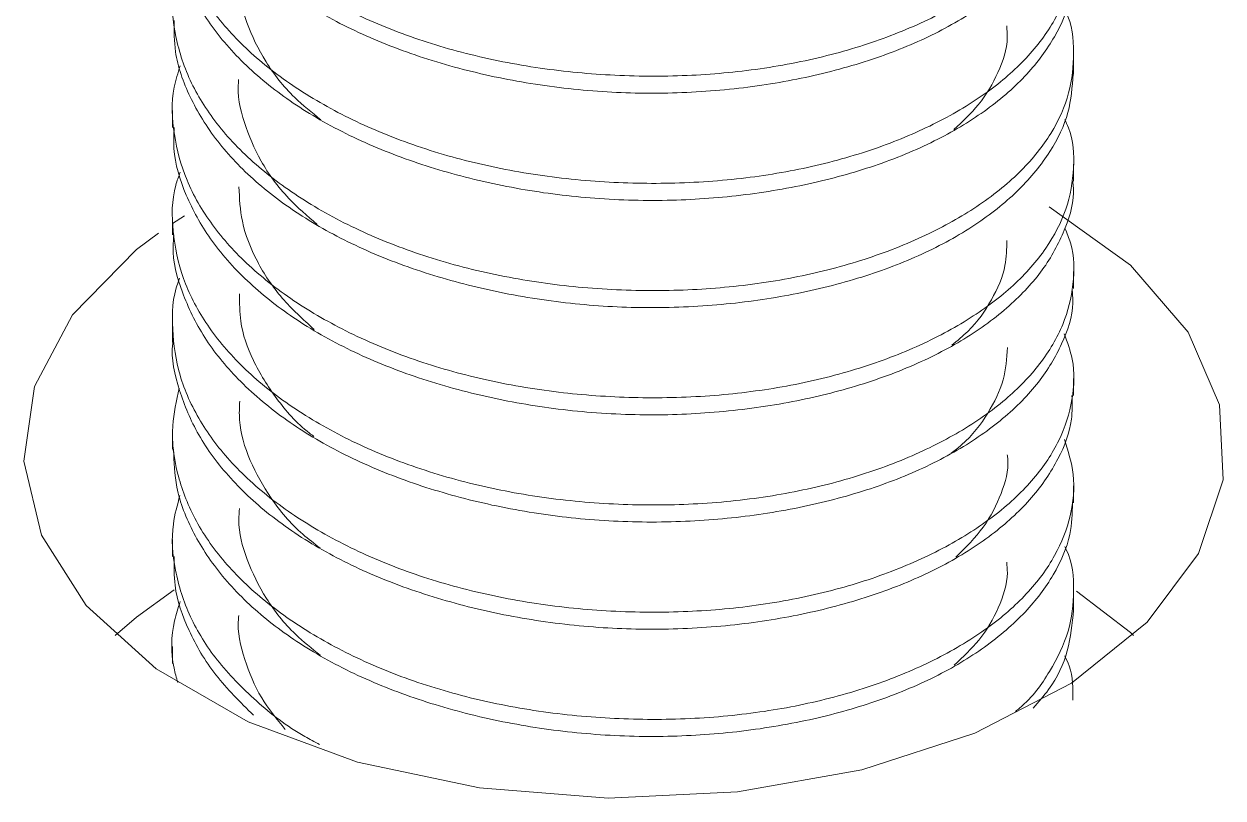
# Model space of a CAD drawing. Extents: x -976302 to -776254, y 5665 to 231437.
# Drawn here: x -793233.6 to -793153.3, y 84069.8 to 84121.7 of the extents above; entities that cross this region are included whole.
import ezdxf

# ---------------------------------------------------------------- set-up
doc = ezdxf.new("R2010")
doc.units = 0
doc.header["$LTSCALE"] = 1000
doc.header["$MEASUREMENT"] = 0

msp = doc.modelspace()

# ---------------------------------------------------------------- linework, layer by layer
at = {"linetype": 'Continuous', "lineweight": 15}
for p, q in [((-793163.268, 84118.341), (-793163.268, 84119.489)), ((-793163.268, 84118.341), (-793163.268, 84119.489)), ((-793223.654, 84115.892), (-793223.654, 84114.748)), ((-793223.654, 84115.892), (-793223.654, 84114.748)), ((-793163.268, 84111.151), (-793163.268, 84112.298)), ((-793163.268, 84111.151), (-793163.268, 84112.298)), ((-793223.654, 84108.326), (-793222.856, 84108.837)), ((-793223.654, 84108.326), (-793222.856, 84108.837)), ((-793223.654, 84108.701), (-793223.654, 84107.556)), ((-793223.654, 84108.701), (-793223.654, 84107.556)), ((-793163.268, 84103.961), (-793163.268, 84105.106)), ((-793163.268, 84103.961), (-793163.268, 84105.106)), ((-793223.654, 84101.512), (-793223.654, 84100.364)), ((-793223.654, 84101.512), (-793223.654, 84100.364)), ((-793163.268, 84096.771), (-793163.268, 84097.915)), ((-793163.268, 84096.771), (-793163.268, 84097.915)), ((-793223.654, 84094.321), (-793223.654, 84093.174)), ((-793223.654, 84094.321), (-793223.654, 84093.174)), ((-793163.268, 84089.579), (-793163.268, 84090.724)), ((-793163.268, 84089.579), (-793163.268, 84090.724)), ((-793223.654, 84087.129), (-793223.654, 84085.985)), ((-793223.654, 84087.129), (-793223.654, 84085.985)), ((-793163.268, 84082.387), (-793163.268, 84083.535)), ((-793163.268, 84082.387), (-793163.268, 84083.535)), ((-793223.654, 84079.938), (-793223.654, 84078.794)), ((-793223.654, 84079.938), (-793223.654, 84078.794))]:
    msp.add_line(p, q, dxfattribs=at)
at = {"linetype": 'Continuous', "lineweight": 15, "flags": 128}
for points in [[(-793164.91, 84109.443), (-793159.456, 84105.526), (-793155.588, 84101.024), (-793153.488, 84096.147), (-793153.252, 84091.124), (-793154.892, 84086.188), (-793158.332, 84081.572), (-793163.411, 84077.49), (-793169.891, 84074.134), (-793177.469, 84071.661), (-793185.79, 84070.186), (-793194.467, 84069.778), (-793203.093, 84070.456), (-793211.264, 84072.189), (-793218.599, 84074.896), (-793224.754, 84078.449), (-793229.443, 84082.684), (-793232.445, 84087.401), (-793233.62, 84092.38), (-793232.913, 84097.389), (-793230.358, 84102.193), (-793226.074, 84106.568), (-793224.612, 84107.672)], [(-793164.91, 84109.443), (-793159.456, 84105.526), (-793155.588, 84101.024), (-793153.488, 84096.147), (-793153.252, 84091.124), (-793154.892, 84086.188), (-793158.332, 84081.572), (-793163.411, 84077.49), (-793169.891, 84074.134), (-793177.469, 84071.661), (-793185.79, 84070.186), (-793194.467, 84069.778), (-793203.093, 84070.456), (-793211.264, 84072.189), (-793218.599, 84074.896), (-793224.754, 84078.449), (-793229.443, 84082.684), (-793232.445, 84087.401), (-793233.62, 84092.38), (-793232.913, 84097.389), (-793230.358, 84102.193), (-793226.074, 84106.568), (-793224.612, 84107.672)], [(-793223.555, 84083.738), (-793226.074, 84081.914), (-793227.505, 84080.683)], [(-793223.555, 84083.738), (-793226.074, 84081.914), (-793227.505, 84080.683)], [(-793159.249, 84080.683), (-793159.456, 84080.872), (-793163.069, 84083.653)], [(-793159.249, 84080.683), (-793159.456, 84080.872), (-793163.069, 84083.653)]]:
    msp.add_lwpolyline(points, dxfattribs=at)
at = {"linetype": 'Continuous', "lineweight": 15}
for points, knots in [([(-793223.178, 84140.576), (-793223.231, 84140.443), (-793223.69, 84139.281), (-793223.74, 84137.034), (-793223.251, 84133.885), (-793221.842, 84130.855), (-793219.632, 84127.989), (-793216.694, 84125.409), (-793213.067, 84123.112), (-793208.919, 84121.2), (-793204.291, 84119.71), (-793199.397, 84118.71), (-793194.288, 84118.196), (-793189.204, 84118.162), (-793184.195, 84118.621), (-793179.493, 84119.56), (-793175.147, 84120.964), (-793171.359, 84122.745), (-793168.168, 84124.862), (-793165.725, 84127.239), (-793164.04, 84129.855), (-793163.244, 84132.575), (-793163.168, 84134.942), (-793163.693, 84136.326), (-793163.884, 84136.829)], [0, 0, 0, 0, 0.006341, 0.055361, 0.102989, 0.151998, 0.199638, 0.248661, 0.296289, 0.345297, 0.392931, 0.441948, 0.489579, 0.538591, 0.586221, 0.635231, 0.682866, 0.731883, 0.77951, 0.828516, 0.876158, 0.925183, 0.972812, 1, 1, 1, 1]), ([(-793223.178, 84140.576), (-793223.231, 84140.443), (-793223.69, 84139.281), (-793223.74, 84137.034), (-793223.251, 84133.885), (-793221.842, 84130.855), (-793219.632, 84127.989), (-793216.694, 84125.409), (-793213.067, 84123.112), (-793208.919, 84121.2), (-793204.291, 84119.71), (-793199.397, 84118.71), (-793194.288, 84118.196), (-793189.204, 84118.162), (-793184.195, 84118.621), (-793179.493, 84119.56), (-793175.147, 84120.964), (-793171.359, 84122.745), (-793168.168, 84124.862), (-793165.725, 84127.239), (-793164.04, 84129.855), (-793163.244, 84132.575), (-793163.168, 84134.942), (-793163.693, 84136.326), (-793163.884, 84136.829)], [0, 0, 0, 0, 0.006341, 0.055361, 0.102989, 0.151998, 0.199638, 0.248661, 0.296289, 0.345297, 0.392931, 0.441948, 0.489579, 0.538591, 0.586221, 0.635231, 0.682866, 0.731883, 0.77951, 0.828516, 0.876158, 0.925183, 0.972812, 1, 1, 1, 1]), ([(-793163.378, 84132.725), (-793163.358, 84132.242), (-793163.302, 84130.854), (-793164.148, 84128.58), (-793165.816, 84126.003), (-793168.334, 84123.597), (-793171.53, 84121.487), (-793175.384, 84119.728), (-793179.713, 84118.385), (-793184.476, 84117.464), (-793189.451, 84117.012), (-793194.586, 84117.059), (-793199.641, 84117.619), (-793204.566, 84118.668), (-793209.132, 84120.156), (-793213.293, 84122.078), (-793216.855, 84124.375), (-793219.774, 84127.023), (-793221.947, 84129.883), (-793223.236, 84132.93), (-793223.774, 84135.095), (-793223.634, 84136.236), (-793223.624, 84136.317)], [0, 0, 0, 0, 0.028325, 0.081301, 0.135812, 0.188799, 0.243324, 0.296299, 0.350809, 0.403797, 0.458323, 0.5113, 0.565812, 0.618793, 0.67331, 0.726289, 0.780804, 0.833779, 0.888288, 0.941277, 0.995804, 1, 1, 1, 1]), ([(-793163.378, 84132.725), (-793163.358, 84132.242), (-793163.302, 84130.854), (-793164.148, 84128.58), (-793165.816, 84126.003), (-793168.334, 84123.597), (-793171.53, 84121.487), (-793175.384, 84119.728), (-793179.713, 84118.385), (-793184.476, 84117.464), (-793189.451, 84117.012), (-793194.586, 84117.059), (-793199.641, 84117.619), (-793204.566, 84118.668), (-793209.132, 84120.156), (-793213.293, 84122.078), (-793216.855, 84124.375), (-793219.774, 84127.023), (-793221.947, 84129.883), (-793223.236, 84132.93), (-793223.774, 84135.095), (-793223.634, 84136.236), (-793223.624, 84136.317)], [0, 0, 0, 0, 0.028325, 0.081301, 0.135812, 0.188799, 0.243324, 0.296299, 0.350809, 0.403797, 0.458323, 0.5113, 0.565812, 0.618793, 0.67331, 0.726289, 0.780804, 0.833779, 0.888288, 0.941277, 0.995804, 1, 1, 1, 1]), ([(-793223.209, 84133.331), (-793223.408, 84132.397), (-793223.831, 84130.414), (-793223.416, 84127.362), (-793222.204, 84124.279), (-793220.17, 84121.392), (-793217.359, 84118.728), (-793213.895, 84116.385), (-793209.818, 84114.371), (-793205.314, 84112.799), (-793200.428, 84111.686), (-793195.389, 84111.074), (-793190.251, 84110.94), (-793185.25, 84111.29), (-793180.438, 84112.137), (-793176.037, 84113.437), (-793172.094, 84115.159), (-793168.793, 84117.193), (-793166.168, 84119.537), (-793164.332, 84122.09), (-793163.336, 84124.815), (-793163.124, 84127.403), (-793163.648, 84129.036), (-793163.88, 84129.757)], [0, 0, 0, 0, 0.043548, 0.092503, 0.140079, 0.189033, 0.236612, 0.285571, 0.333143, 0.382093, 0.42968, 0.478648, 0.526222, 0.575175, 0.622756, 0.671718, 0.719291, 0.768244, 0.815818, 0.864772, 0.912352, 0.961313, 1, 1, 1, 1]), ([(-793223.209, 84133.331), (-793223.408, 84132.397), (-793223.831, 84130.414), (-793223.416, 84127.362), (-793222.204, 84124.279), (-793220.17, 84121.392), (-793217.359, 84118.728), (-793213.895, 84116.385), (-793209.818, 84114.371), (-793205.314, 84112.799), (-793200.428, 84111.686), (-793195.389, 84111.074), (-793190.251, 84110.94), (-793185.25, 84111.29), (-793180.438, 84112.137), (-793176.037, 84113.437), (-793172.094, 84115.159), (-793168.793, 84117.193), (-793166.168, 84119.537), (-793164.332, 84122.09), (-793163.336, 84124.815), (-793163.124, 84127.403), (-793163.648, 84129.036), (-793163.88, 84129.757)], [0, 0, 0, 0, 0.043548, 0.092503, 0.140079, 0.189033, 0.236612, 0.285571, 0.333143, 0.382093, 0.42968, 0.478648, 0.526222, 0.575175, 0.622756, 0.671718, 0.719291, 0.768244, 0.815818, 0.864772, 0.912352, 0.961313, 1, 1, 1, 1]), ([(-793163.349, 84125.535), (-793163.36, 84124.872), (-793163.387, 84123.279), (-793164.424, 84120.844), (-793166.291, 84118.277), (-793168.941, 84115.944), (-793172.307, 84113.886), (-793176.242, 84112.226), (-793180.705, 84110.959), (-793185.489, 84110.141), (-793190.546, 84109.788), (-793195.639, 84109.943), (-793200.714, 84110.613), (-793205.54, 84111.749), (-793210.065, 84113.342), (-793214.08, 84115.331), (-793217.539, 84117.727), (-793220.291, 84120.407), (-793222.281, 84123.335), (-793223.468, 84126.257), (-793223.566, 84128.223), (-793223.61, 84129.129)], [0, 0, 0, 0, 0.038887, 0.093397, 0.146382, 0.200904, 0.253877, 0.308387, 0.361364, 0.415876, 0.468857, 0.523375, 0.576349, 0.630859, 0.683846, 0.73837, 0.791343, 0.845851, 0.898837, 0.95336, 1, 1, 1, 1]), ([(-793163.349, 84125.535), (-793163.36, 84124.872), (-793163.387, 84123.279), (-793164.424, 84120.844), (-793166.291, 84118.277), (-793168.941, 84115.944), (-793172.307, 84113.886), (-793176.242, 84112.226), (-793180.705, 84110.959), (-793185.489, 84110.141), (-793190.546, 84109.788), (-793195.639, 84109.943), (-793200.714, 84110.613), (-793205.54, 84111.749), (-793210.065, 84113.342), (-793214.08, 84115.331), (-793217.539, 84117.727), (-793220.291, 84120.407), (-793222.281, 84123.335), (-793223.468, 84126.257), (-793223.566, 84128.223), (-793223.61, 84129.129)], [0, 0, 0, 0, 0.038887, 0.093397, 0.146382, 0.200904, 0.253877, 0.308387, 0.361364, 0.415876, 0.468857, 0.523375, 0.576349, 0.630859, 0.683846, 0.73837, 0.791343, 0.845851, 0.898837, 0.95336, 1, 1, 1, 1]), ([(-793223.174, 84126.013), (-793223.357, 84125.327), (-793223.808, 84123.625), (-793223.553, 84120.817), (-793222.54, 84117.737), (-793220.653, 84114.781), (-793218.022, 84112.083), (-793214.662, 84109.653), (-793210.734, 84107.577), (-793206.277, 84105.896), (-793201.496, 84104.692), (-793196.442, 84103.97), (-793191.349, 84103.737), (-793186.271, 84103.986), (-793181.442, 84104.724), (-793176.912, 84105.941), (-793172.891, 84107.569), (-793169.422, 84109.556), (-793166.664, 84111.822), (-793164.653, 84114.355), (-793163.45, 84117.036), (-793163.188, 84119.802), (-793163.354, 84121.682), (-793163.838, 84122.602), (-793163.854, 84122.633)], [0, 0, 0, 0, 0.032216, 0.079826, 0.128816, 0.176435, 0.225436, 0.273045, 0.322035, 0.369646, 0.418638, 0.466254, 0.515252, 0.562861, 0.611851, 0.659472, 0.708475, 0.756083, 0.805072, 0.852692, 0.901693, 0.949304, 0.998295, 1, 1, 1, 1]), ([(-793223.174, 84126.013), (-793223.357, 84125.327), (-793223.808, 84123.625), (-793223.553, 84120.817), (-793222.54, 84117.737), (-793220.653, 84114.781), (-793218.022, 84112.083), (-793214.662, 84109.653), (-793210.734, 84107.577), (-793206.277, 84105.896), (-793201.496, 84104.692), (-793196.442, 84103.97), (-793191.349, 84103.737), (-793186.271, 84103.986), (-793181.442, 84104.724), (-793176.912, 84105.941), (-793172.891, 84107.569), (-793169.422, 84109.556), (-793166.664, 84111.822), (-793164.653, 84114.355), (-793163.45, 84117.036), (-793163.188, 84119.802), (-793163.354, 84121.682), (-793163.838, 84122.602), (-793163.854, 84122.633)], [0, 0, 0, 0, 0.032216, 0.079826, 0.128816, 0.176435, 0.225436, 0.273045, 0.322035, 0.369646, 0.418638, 0.466254, 0.515252, 0.562861, 0.611851, 0.659472, 0.708475, 0.756083, 0.805072, 0.852692, 0.901693, 0.949304, 0.998295, 1, 1, 1, 1]), ([(-793219.179, 84125.158), (-793219.201, 84124.923), (-793219.304, 84123.801), (-793218.76, 84121.755), (-793217.518, 84119.164), (-793215.817, 84116.96), (-793214.331, 84115.76), (-793213.727, 84115.272)], [0, 0, 0, 0, 0.06658, 0.317868, 0.576439, 0.827801, 1, 1, 1, 1]), ([(-793219.179, 84125.158), (-793219.201, 84124.923), (-793219.304, 84123.801), (-793218.76, 84121.755), (-793217.518, 84119.164), (-793215.817, 84116.96), (-793214.331, 84115.76), (-793213.727, 84115.272)], [0, 0, 0, 0, 0.06658, 0.317868, 0.576439, 0.827801, 1, 1, 1, 1]), ([(-793163.295, 84118.342), (-793163.358, 84117.475), (-793163.488, 84115.705), (-793164.754, 84113.09), (-793166.779, 84110.584), (-793169.605, 84108.284), (-793173.075, 84106.32), (-793177.16, 84104.729), (-793181.669, 84103.562), (-793186.558, 84102.834), (-793191.598, 84102.586), (-793196.737, 84102.854), (-793201.735, 84103.62), (-793206.544, 84104.863), (-793210.939, 84106.531), (-793214.875, 84108.622), (-793218.166, 84111.069), (-793220.79, 84113.827), (-793222.583, 84116.765), (-793223.562, 84119.503), (-793223.557, 84121.237), (-793223.555, 84121.94)], [0, 0, 0, 0, 0.050966, 0.103943, 0.158456, 0.211437, 0.265955, 0.318927, 0.373434, 0.426424, 0.480952, 0.533927, 0.588438, 0.641421, 0.695942, 0.748917, 0.803427, 0.856403, 0.910914, 0.963897, 1, 1, 1, 1]), ([(-793163.295, 84118.342), (-793163.358, 84117.475), (-793163.488, 84115.705), (-793164.754, 84113.09), (-793166.779, 84110.584), (-793169.605, 84108.284), (-793173.075, 84106.32), (-793177.16, 84104.729), (-793181.669, 84103.562), (-793186.558, 84102.834), (-793191.598, 84102.586), (-793196.737, 84102.854), (-793201.735, 84103.62), (-793206.544, 84104.863), (-793210.939, 84106.531), (-793214.875, 84108.622), (-793218.166, 84111.069), (-793220.79, 84113.827), (-793222.583, 84116.765), (-793223.562, 84119.503), (-793223.557, 84121.237), (-793223.555, 84121.94)], [0, 0, 0, 0, 0.050966, 0.103943, 0.158456, 0.211437, 0.265955, 0.318927, 0.373434, 0.426424, 0.480952, 0.533927, 0.588438, 0.641421, 0.695942, 0.748917, 0.803427, 0.856403, 0.910914, 0.963897, 1, 1, 1, 1]), ([(-793171.295, 84114.624), (-793170.711, 84115.166), (-793169.422, 84116.362), (-793168.254, 84118.458), (-793167.641, 84120.261), (-793167.729, 84121.303), (-793167.751, 84121.563)], [0, 0, 0, 0, 0.258811, 0.571552, 0.893369, 1, 1, 1, 1]), ([(-793171.295, 84114.624), (-793170.711, 84115.166), (-793169.422, 84116.362), (-793168.254, 84118.458), (-793167.641, 84120.261), (-793167.729, 84121.303), (-793167.751, 84121.563)], [0, 0, 0, 0, 0.258811, 0.571552, 0.893369, 1, 1, 1, 1]), ([(-793223.153, 84118.889), (-793223.302, 84118.413), (-793223.778, 84116.899), (-793223.66, 84114.303), (-793222.826, 84111.175), (-793221.124, 84108.206), (-793218.627, 84105.429), (-793215.437, 84102.957), (-793211.591, 84100.785), (-793207.267, 84099.027), (-793202.508, 84097.711), (-793197.536, 84096.892), (-793192.402, 84096.557), (-793187.346, 84096.7), (-793182.418, 84097.341), (-793177.846, 84098.452), (-793173.679, 84100.01), (-793170.11, 84101.913), (-793167.176, 84104.14), (-793165.016, 84106.604), (-793163.63, 84109.281), (-793163.175, 84112.019), (-793163.272, 84114.059), (-793163.774, 84115.115), (-793163.863, 84115.301)], [0, 0, 0, 0, 0.022431, 0.071494, 0.119169, 0.168225, 0.21591, 0.264978, 0.312651, 0.361706, 0.409392, 0.458461, 0.506136, 0.555194, 0.602872, 0.651934, 0.699611, 0.748671, 0.796343, 0.845398, 0.893084, 0.942154, 0.989829, 1, 1, 1, 1]), ([(-793223.153, 84118.889), (-793223.302, 84118.413), (-793223.778, 84116.899), (-793223.66, 84114.303), (-793222.826, 84111.175), (-793221.124, 84108.206), (-793218.627, 84105.429), (-793215.437, 84102.957), (-793211.591, 84100.785), (-793207.267, 84099.027), (-793202.508, 84097.711), (-793197.536, 84096.892), (-793192.402, 84096.557), (-793187.346, 84096.7), (-793182.418, 84097.341), (-793177.846, 84098.452), (-793173.679, 84100.01), (-793170.11, 84101.913), (-793167.176, 84104.14), (-793165.016, 84106.604), (-793163.63, 84109.281), (-793163.175, 84112.019), (-793163.272, 84114.059), (-793163.774, 84115.115), (-793163.863, 84115.301)], [0, 0, 0, 0, 0.022431, 0.071494, 0.119169, 0.168225, 0.21591, 0.264978, 0.312651, 0.361706, 0.409392, 0.458461, 0.506136, 0.555194, 0.602872, 0.651934, 0.699611, 0.748671, 0.796343, 0.845398, 0.893084, 0.942154, 0.989829, 1, 1, 1, 1]), ([(-793219.234, 84117.969), (-793219.239, 84117.923), (-793219.36, 84116.967), (-793218.916, 84115.101), (-793217.823, 84112.46), (-793216.162, 84110.142), (-793214.626, 84108.821), (-793213.96, 84108.249)], [0, 0, 0, 0, 0.013372, 0.277394, 0.533988, 0.798023, 1, 1, 1, 1]), ([(-793219.234, 84117.969), (-793219.239, 84117.923), (-793219.36, 84116.967), (-793218.916, 84115.101), (-793217.823, 84112.46), (-793216.162, 84110.142), (-793214.626, 84108.821), (-793213.96, 84108.249)], [0, 0, 0, 0, 0.013372, 0.277394, 0.533988, 0.798023, 1, 1, 1, 1]), ([(-793163.326, 84111.149), (-793163.307, 84111.004), (-793163.173, 84109.956), (-793163.75, 84107.992), (-793165.086, 84105.366), (-793167.328, 84102.879), (-793170.27, 84100.657), (-793173.905, 84098.754), (-793178.06, 84097.262), (-793182.693, 84096.176), (-793187.59, 84095.552), (-793192.699, 84095.408), (-793197.783, 84095.782), (-793202.789, 84096.657), (-793207.487, 84097.983), (-793211.827, 84099.754), (-793215.609, 84101.909), (-793218.788, 84104.447), (-793221.234, 84107.23), (-793222.862, 84110.228), (-793223.649, 84112.752), (-793223.574, 84114.28), (-793223.551, 84114.747)], [0, 0, 0, 0, 0.008519, 0.061495, 0.116006, 0.168996, 0.223524, 0.276498, 0.331009, 0.383993, 0.438513, 0.491492, 0.546007, 0.598985, 0.653499, 0.706483, 0.761003, 0.813977, 0.868486, 0.921478, 0.976007, 1, 1, 1, 1]), ([(-793163.326, 84111.149), (-793163.307, 84111.004), (-793163.173, 84109.956), (-793163.75, 84107.992), (-793165.086, 84105.366), (-793167.328, 84102.879), (-793170.27, 84100.657), (-793173.905, 84098.754), (-793178.06, 84097.262), (-793182.693, 84096.176), (-793187.59, 84095.552), (-793192.699, 84095.408), (-793197.783, 84095.782), (-793202.789, 84096.657), (-793207.487, 84097.983), (-793211.827, 84099.754), (-793215.609, 84101.909), (-793218.788, 84104.447), (-793221.234, 84107.23), (-793222.862, 84110.228), (-793223.649, 84112.752), (-793223.574, 84114.28), (-793223.551, 84114.747)], [0, 0, 0, 0, 0.008519, 0.061495, 0.116006, 0.168996, 0.223524, 0.276498, 0.331009, 0.383993, 0.438513, 0.491492, 0.546007, 0.598985, 0.653499, 0.706483, 0.761003, 0.813977, 0.868486, 0.921478, 0.976007, 1, 1, 1, 1]), ([(-793223.149, 84111.763), (-793223.256, 84111.469), (-793223.729, 84110.171), (-793223.719, 84107.759), (-793223.087, 84104.646), (-793221.539, 84101.614), (-793219.226, 84098.811), (-793216.15, 84096.253), (-793212.462, 84094.029), (-793208.198, 84092.165), (-793203.555, 84090.762), (-793198.58, 84089.83), (-793193.504, 84089.398), (-793188.383, 84089.439), (-793183.451, 84089.972), (-793178.76, 84090.994), (-793174.527, 84092.452), (-793170.797, 84094.303), (-793167.743, 84096.448), (-793165.399, 84098.886), (-793163.855, 84101.505), (-793163.198, 84104.26), (-793163.2, 84106.445), (-793163.713, 84107.672), (-793163.849, 84107.997)], [0, 0, 0, 0, 0.013982, 0.061704, 0.110809, 0.158536, 0.207646, 0.25537, 0.304477, 0.352197, 0.4013, 0.449033, 0.49815, 0.545872, 0.594977, 0.64271, 0.691828, 0.739548, 0.788652, 0.836378, 0.885488, 0.933213, 0.982322, 1, 1, 1, 1]), ([(-793223.149, 84111.763), (-793223.256, 84111.469), (-793223.729, 84110.171), (-793223.719, 84107.759), (-793223.087, 84104.646), (-793221.539, 84101.614), (-793219.226, 84098.811), (-793216.15, 84096.253), (-793212.462, 84094.029), (-793208.198, 84092.165), (-793203.555, 84090.762), (-793198.58, 84089.83), (-793193.504, 84089.398), (-793188.383, 84089.439), (-793183.451, 84089.972), (-793178.76, 84090.994), (-793174.527, 84092.452), (-793170.797, 84094.303), (-793167.743, 84096.448), (-793165.399, 84098.886), (-793163.855, 84101.505), (-793163.198, 84104.26), (-793163.2, 84106.445), (-793163.713, 84107.672), (-793163.849, 84107.997)], [0, 0, 0, 0, 0.013982, 0.061704, 0.110809, 0.158536, 0.207646, 0.25537, 0.304477, 0.352197, 0.4013, 0.449033, 0.49815, 0.545872, 0.594977, 0.64271, 0.691828, 0.739548, 0.788652, 0.836378, 0.885488, 0.933213, 0.982322, 1, 1, 1, 1]), ([(-793219.21, 84110.78), (-793219.175, 84110.006), (-793219.099, 84108.314), (-793218.084, 84105.786), (-793216.492, 84103.328), (-793214.929, 84101.901), (-793214.178, 84101.216)], [0, 0, 0, 0, 0.2272925, 0.4965996, 0.7583874, 1, 1, 1, 1]), ([(-793219.21, 84110.78), (-793219.175, 84110.006), (-793219.099, 84108.314), (-793218.084, 84105.786), (-793216.492, 84103.328), (-793214.929, 84101.901), (-793214.178, 84101.216)], [0, 0, 0, 0, 0.2272925, 0.4965996, 0.7583874, 1, 1, 1, 1]), ([(-793163.364, 84103.96), (-793163.338, 84103.635), (-793163.24, 84102.379), (-793163.955, 84100.249), (-793165.5, 84097.625), (-793167.879, 84095.206), (-793170.995, 84093.027), (-793174.723, 84091.222), (-793179.018, 84089.802), (-793183.685, 84088.819), (-793188.674, 84088.288), (-793193.754, 84088.252), (-793198.87, 84088.738), (-793203.787, 84089.704), (-793208.455, 84091.136), (-793212.657, 84092.977), (-793216.348, 84095.235), (-793219.352, 84097.814), (-793221.664, 84100.668), (-793223.085, 84103.668), (-793223.72, 84106.001), (-793223.597, 84107.293), (-793223.572, 84107.554)], [0, 0, 0, 0, 0.019075, 0.073588, 0.126571, 0.18109, 0.234068, 0.288583, 0.341559, 0.396069, 0.449058, 0.503583, 0.55656, 0.611072, 0.664062, 0.718589, 0.771565, 0.826076, 0.879059, 0.933578, 0.986558, 1, 1, 1, 1]), ([(-793163.364, 84103.96), (-793163.338, 84103.635), (-793163.24, 84102.379), (-793163.955, 84100.249), (-793165.5, 84097.625), (-793167.879, 84095.206), (-793170.995, 84093.027), (-793174.723, 84091.222), (-793179.018, 84089.802), (-793183.685, 84088.819), (-793188.674, 84088.288), (-793193.754, 84088.252), (-793198.87, 84088.738), (-793203.787, 84089.704), (-793208.455, 84091.136), (-793212.657, 84092.977), (-793216.348, 84095.235), (-793219.352, 84097.814), (-793221.664, 84100.668), (-793223.085, 84103.668), (-793223.72, 84106.001), (-793223.597, 84107.293), (-793223.572, 84107.554)], [0, 0, 0, 0, 0.019075, 0.073588, 0.126571, 0.18109, 0.234068, 0.288583, 0.341559, 0.396069, 0.449058, 0.503583, 0.55656, 0.611072, 0.664062, 0.718589, 0.771565, 0.826076, 0.879059, 0.933578, 0.986558, 1, 1, 1, 1]), ([(-793171.429, 84100.161), (-793171.058, 84100.462), (-793169.914, 84101.393), (-793168.688, 84103.198), (-793167.771, 84105.269), (-793167.749, 84106.62), (-793167.74, 84107.184)], [0, 0, 0, 0, 0.147532, 0.455587, 0.772581, 1, 1, 1, 1]), ([(-793171.429, 84100.161), (-793171.058, 84100.462), (-793169.914, 84101.393), (-793168.688, 84103.198), (-793167.771, 84105.269), (-793167.749, 84106.62), (-793167.74, 84107.184)], [0, 0, 0, 0, 0.147532, 0.455587, 0.772581, 1, 1, 1, 1]), ([(-793223.189, 84104.639), (-793223.224, 84104.554), (-793223.675, 84103.443), (-793223.741, 84101.246), (-793223.302, 84098.096), (-793221.936, 84095.058), (-793219.768, 84092.18), (-793216.867, 84089.584), (-793213.273, 84087.27), (-793209.151, 84085.337), (-793204.543, 84083.823), (-793199.662, 84082.797), (-793194.559, 84082.257), (-793189.472, 84082.198), (-793184.453, 84082.631), (-793179.734, 84083.545), (-793175.363, 84084.926), (-793171.545, 84086.688), (-793168.318, 84088.789), (-793165.835, 84091.153), (-793164.108, 84093.76), (-793163.264, 84096.475), (-793163.157, 84098.901), (-793163.685, 84100.344), (-793163.89, 84100.905)], [0, 0, 0, 0, 0.0040221, 0.0530054, 0.1005976, 0.149569, 0.1971732, 0.2461587, 0.2937497, 0.3427206, 0.3903185, 0.4392969, 0.4868918, 0.5358671, 0.5834605, 0.6324336, 0.680033, 0.7290133, 0.7766036, 0.8255729, 0.8731788, 0.922166, 0.9697585, 1, 1, 1, 1]), ([(-793223.189, 84104.639), (-793223.224, 84104.554), (-793223.675, 84103.443), (-793223.741, 84101.246), (-793223.302, 84098.096), (-793221.936, 84095.058), (-793219.768, 84092.18), (-793216.867, 84089.584), (-793213.273, 84087.27), (-793209.151, 84085.337), (-793204.543, 84083.823), (-793199.662, 84082.797), (-793194.559, 84082.257), (-793189.472, 84082.198), (-793184.453, 84082.631), (-793179.734, 84083.545), (-793175.363, 84084.926), (-793171.545, 84086.688), (-793168.318, 84088.789), (-793165.835, 84091.153), (-793164.108, 84093.76), (-793163.264, 84096.475), (-793163.157, 84098.901), (-793163.685, 84100.344), (-793163.89, 84100.905)], [0, 0, 0, 0, 0.0040221, 0.0530054, 0.1005976, 0.149569, 0.1971732, 0.2461587, 0.2937497, 0.3427206, 0.3903185, 0.4392969, 0.4868918, 0.5358671, 0.5834605, 0.6324336, 0.680033, 0.7290133, 0.7766036, 0.8255729, 0.8731788, 0.922166, 0.9697585, 1, 1, 1, 1]), ([(-793219.167, 84103.588), (-793219.168, 84102.979), (-793219.169, 84101.479), (-793218.343, 84099.086), (-793216.76, 84096.569), (-793215.317, 84094.864), (-793214.287, 84094.106), (-793214.191, 84094.035)], [0, 0, 0, 0, 0.179306, 0.441304, 0.710897, 0.972944, 1, 1, 1, 1]), ([(-793219.167, 84103.588), (-793219.168, 84102.979), (-793219.169, 84101.479), (-793218.343, 84099.086), (-793216.76, 84096.569), (-793215.317, 84094.864), (-793214.287, 84094.106), (-793214.191, 84094.035)], [0, 0, 0, 0, 0.179306, 0.441304, 0.710897, 0.972944, 1, 1, 1, 1]), ([(-793163.376, 84096.772), (-793163.362, 84096.24), (-793163.322, 84094.804), (-793164.215, 84092.486), (-793165.929, 84089.917), (-793168.487, 84087.523), (-793171.718, 84085.431), (-793175.602, 84083.693), (-793179.955, 84082.372), (-793184.735, 84081.474), (-793189.72, 84081.048), (-793194.856, 84081.122), (-793199.905, 84081.709), (-793204.817, 84082.782), (-793209.364, 84084.293), (-793213.497, 84086.236), (-793217.026, 84088.553), (-793219.907, 84091.215), (-793222.041, 84094.086), (-793223.279, 84097.139), (-793223.79, 84099.252), (-793223.647, 84100.337), (-793223.644, 84100.364)], [0, 0, 0, 0, 0.031166, 0.084142, 0.138653, 0.191639, 0.246163, 0.299137, 0.353646, 0.406635, 0.461162, 0.514138, 0.56865, 0.621631, 0.676148, 0.729126, 0.78364, 0.836614, 0.891124, 0.944112, 0.998637, 1, 1, 1, 1]), ([(-793163.376, 84096.772), (-793163.362, 84096.24), (-793163.322, 84094.804), (-793164.215, 84092.486), (-793165.929, 84089.917), (-793168.487, 84087.523), (-793171.718, 84085.431), (-793175.602, 84083.693), (-793179.955, 84082.372), (-793184.735, 84081.474), (-793189.72, 84081.048), (-793194.856, 84081.122), (-793199.905, 84081.709), (-793204.817, 84082.782), (-793209.364, 84084.293), (-793213.497, 84086.236), (-793217.026, 84088.553), (-793219.907, 84091.215), (-793222.041, 84094.086), (-793223.279, 84097.139), (-793223.79, 84099.252), (-793223.647, 84100.337), (-793223.644, 84100.364)], [0, 0, 0, 0, 0.031166, 0.084142, 0.138653, 0.191639, 0.246163, 0.299137, 0.353646, 0.406635, 0.461162, 0.514138, 0.56865, 0.621631, 0.676148, 0.729126, 0.78364, 0.836614, 0.891124, 0.944112, 0.998637, 1, 1, 1, 1]), ([(-793171.478, 84092.907), (-793171.24, 84093.09), (-793170.175, 84093.907), (-793168.957, 84095.565), (-793167.848, 84097.772), (-793167.747, 84099.266), (-793167.697, 84099.994)], [0, 0, 0, 0, 0.090351, 0.404352, 0.709591, 1, 1, 1, 1]), ([(-793171.478, 84092.907), (-793171.24, 84093.09), (-793170.175, 84093.907), (-793168.957, 84095.565), (-793167.848, 84097.772), (-793167.747, 84099.266), (-793167.697, 84099.994)], [0, 0, 0, 0, 0.090351, 0.404352, 0.709591, 1, 1, 1, 1]), ([(-793223.211, 84097.265), (-793223.4, 84096.424), (-793223.826, 84094.534), (-793223.454, 84091.574), (-793222.291, 84088.484), (-793220.297, 84085.586), (-793217.525, 84082.907), (-793214.094, 84080.548), (-793210.045, 84078.513), (-793205.562, 84076.917), (-793200.691, 84075.778), (-793195.659, 84075.141), (-793190.52, 84074.981), (-793185.511, 84075.305), (-793180.682, 84076.127), (-793176.259, 84077.403), (-793172.287, 84079.105), (-793168.951, 84081.123), (-793166.287, 84083.453), (-793164.409, 84085.996), (-793163.366, 84088.716), (-793163.115, 84091.362), (-793163.633, 84093.054), (-793163.872, 84093.833)], [0, 0, 0, 0, 0.03933, 0.088345, 0.135978, 0.184992, 0.232629, 0.281648, 0.329277, 0.378286, 0.425931, 0.474959, 0.52259, 0.571603, 0.619241, 0.668262, 0.715893, 0.764906, 0.812537, 0.86155, 0.909189, 0.95821, 1, 1, 1, 1]), ([(-793223.211, 84097.265), (-793223.4, 84096.424), (-793223.826, 84094.534), (-793223.454, 84091.574), (-793222.291, 84088.484), (-793220.297, 84085.586), (-793217.525, 84082.907), (-793214.094, 84080.548), (-793210.045, 84078.513), (-793205.562, 84076.917), (-793200.691, 84075.778), (-793195.659, 84075.141), (-793190.52, 84074.981), (-793185.511, 84075.305), (-793180.682, 84076.127), (-793176.259, 84077.403), (-793172.287, 84079.105), (-793168.951, 84081.123), (-793166.287, 84083.453), (-793164.409, 84085.996), (-793163.366, 84088.716), (-793163.115, 84091.362), (-793163.633, 84093.054), (-793163.872, 84093.833)], [0, 0, 0, 0, 0.03933, 0.088345, 0.135978, 0.184992, 0.232629, 0.281648, 0.329277, 0.378286, 0.425931, 0.474959, 0.52259, 0.571603, 0.619241, 0.668262, 0.715893, 0.764906, 0.812537, 0.86155, 0.909189, 0.95821, 1, 1, 1, 1]), ([(-793219.162, 84096.396), (-793219.181, 84095.977), (-793219.24, 84094.643), (-793218.561, 84092.425), (-793217.131, 84089.844), (-793215.501, 84087.867), (-793214.164, 84086.848), (-793213.768, 84086.545)], [0, 0, 0, 0, 0.1189056, 0.378518, 0.6308568, 0.8905156, 1, 1, 1, 1]), ([(-793219.162, 84096.396), (-793219.181, 84095.977), (-793219.24, 84094.643), (-793218.561, 84092.425), (-793217.131, 84089.844), (-793215.501, 84087.867), (-793214.164, 84086.848), (-793213.768, 84086.545)], [0, 0, 0, 0, 0.1189056, 0.378518, 0.6308568, 0.8905156, 1, 1, 1, 1]), ([(-793163.338, 84089.581), (-793163.36, 84088.87), (-793163.411, 84087.229), (-793164.501, 84084.751), (-793166.413, 84082.194), (-793169.101, 84079.873), (-793172.501, 84077.834), (-793176.465, 84076.195), (-793180.951, 84074.951), (-793185.75, 84074.156), (-793190.815, 84073.829), (-793195.908, 84074.012), (-793200.977, 84074.708), (-793205.788, 84075.868), (-793210.291, 84077.484), (-793214.278, 84079.494), (-793217.702, 84081.908), (-793220.417, 84084.602), (-793222.362, 84087.54), (-793223.494, 84090.413), (-793223.563, 84092.324), (-793223.595, 84093.176)], [0, 0, 0, 0, 0.041725, 0.096235, 0.14922, 0.203743, 0.256716, 0.311225, 0.364202, 0.418715, 0.471696, 0.526213, 0.579187, 0.633697, 0.686683, 0.741206, 0.794179, 0.848687, 0.901673, 0.956197, 1, 1, 1, 1]), ([(-793163.338, 84089.581), (-793163.36, 84088.87), (-793163.411, 84087.229), (-793164.501, 84084.751), (-793166.413, 84082.194), (-793169.101, 84079.873), (-793172.501, 84077.834), (-793176.465, 84076.195), (-793180.951, 84074.951), (-793185.75, 84074.156), (-793190.815, 84073.829), (-793195.908, 84074.012), (-793200.977, 84074.708), (-793205.788, 84075.868), (-793210.291, 84077.484), (-793214.278, 84079.494), (-793217.702, 84081.908), (-793220.417, 84084.602), (-793222.362, 84087.54), (-793223.494, 84090.413), (-793223.563, 84092.324), (-793223.595, 84093.176)], [0, 0, 0, 0, 0.041725, 0.096235, 0.14922, 0.203743, 0.256716, 0.311225, 0.364202, 0.418715, 0.471696, 0.526213, 0.579187, 0.633697, 0.686683, 0.741206, 0.794179, 0.848687, 0.901673, 0.956197, 1, 1, 1, 1]), ([(-793171.152, 84085.928), (-793170.495, 84086.591), (-793169.154, 84087.943), (-793168.072, 84090.18), (-793167.583, 84091.837), (-793167.7, 84092.698), (-793167.714, 84092.8)], [0, 0, 0, 0, 0.314084, 0.640256, 0.957195, 1, 1, 1, 1]), ([(-793171.152, 84085.928), (-793170.495, 84086.591), (-793169.154, 84087.943), (-793168.072, 84090.18), (-793167.583, 84091.837), (-793167.7, 84092.698), (-793167.714, 84092.8)], [0, 0, 0, 0, 0.314084, 0.640256, 0.957195, 1, 1, 1, 1]), ([(-793223.164, 84090.076), (-793223.342, 84089.439), (-793223.801, 84087.788), (-793223.583, 84085.028), (-793222.615, 84081.945), (-793220.78, 84078.972), (-793218.151, 84076.284), (-793215.769, 84074.393), (-793214.141, 84073.544), (-793213.811, 84073.371)], [0, 0, 0, 0, 0.105838, 0.274147, 0.447335, 0.615673, 0.788895, 0.957201, 1, 1, 1, 1]), ([(-793223.164, 84090.076), (-793223.342, 84089.439), (-793223.801, 84087.788), (-793223.583, 84085.028), (-793222.615, 84081.945), (-793220.78, 84078.972), (-793218.151, 84076.284), (-793215.769, 84074.393), (-793214.141, 84073.544), (-793213.811, 84073.371)], [0, 0, 0, 0, 0.105838, 0.274147, 0.447335, 0.615673, 0.788895, 0.957201, 1, 1, 1, 1]), ([(-793219.175, 84089.204), (-793219.197, 84088.949), (-793219.298, 84087.808), (-793218.741, 84085.743), (-793217.481, 84083.156), (-793215.795, 84080.983), (-793214.336, 84079.811), (-793213.761, 84079.35)], [0, 0, 0, 0, 0.072389, 0.324586, 0.584091, 0.836361, 1, 1, 1, 1]), ([(-793219.175, 84089.204), (-793219.197, 84088.949), (-793219.298, 84087.808), (-793218.741, 84085.743), (-793217.481, 84083.156), (-793215.795, 84080.983), (-793214.336, 84079.811), (-793213.761, 84079.35)], [0, 0, 0, 0, 0.072389, 0.324586, 0.584091, 0.836361, 1, 1, 1, 1]), ([(-793218.233, 84075.326), (-793219.126, 84076.212), (-793220.938, 84078.012), (-793222.647, 84080.974), (-793223.585, 84083.659), (-793223.559, 84085.338), (-793223.549, 84085.986)], [0, 0, 0, 0, 0.273451, 0.554831, 0.828311, 1, 1, 1, 1]), ([(-793218.233, 84075.326), (-793219.126, 84076.212), (-793220.938, 84078.012), (-793222.647, 84080.974), (-793223.585, 84083.659), (-793223.559, 84085.338), (-793223.549, 84085.986)], [0, 0, 0, 0, 0.273451, 0.554831, 0.828311, 1, 1, 1, 1]), ([(-793167.172, 84075.583), (-793167.079, 84075.657), (-793166.058, 84076.467), (-793164.787, 84078.281), (-793163.48, 84080.933), (-793163.184, 84083.704), (-793163.332, 84085.621), (-793163.823, 84086.579), (-793163.858, 84086.647)], [0, 0, 0, 0, 0.023587, 0.25968, 0.502622, 0.738674, 0.981572, 1, 1, 1, 1]), ([(-793167.172, 84075.583), (-793167.079, 84075.657), (-793166.058, 84076.467), (-793164.787, 84078.281), (-793163.48, 84080.933), (-793163.184, 84083.704), (-793163.332, 84085.621), (-793163.823, 84086.579), (-793163.858, 84086.647)], [0, 0, 0, 0, 0.023587, 0.25968, 0.502622, 0.738674, 0.981572, 1, 1, 1, 1]), ([(-793171.267, 84078.692), (-793170.68, 84079.242), (-793169.391, 84080.448), (-793168.233, 84082.553), (-793167.634, 84084.341), (-793167.727, 84085.366), (-793167.749, 84085.609)], [0, 0, 0, 0, 0.262978, 0.576885, 0.899902, 1, 1, 1, 1]), ([(-793171.267, 84078.692), (-793170.68, 84079.242), (-793169.391, 84080.448), (-793168.233, 84082.553), (-793167.634, 84084.341), (-793167.727, 84085.366), (-793167.749, 84085.609)], [0, 0, 0, 0, 0.262978, 0.576885, 0.899902, 1, 1, 1, 1]), ([(-793223.15, 84082.951), (-793223.287, 84082.525), (-793223.756, 84081.063), (-793223.795, 84079.218), (-793223.402, 84077.85), (-793223.31, 84077.53)], [0, 0, 0, 0, 0.23915, 0.821895, 1, 1, 1, 1]), ([(-793223.15, 84082.951), (-793223.287, 84082.525), (-793223.756, 84081.063), (-793223.795, 84079.218), (-793223.402, 84077.85), (-793223.31, 84077.53)], [0, 0, 0, 0, 0.23915, 0.821895, 1, 1, 1, 1]), ([(-793219.227, 84082.015), (-793219.235, 84081.949), (-793219.355, 84080.973), (-793218.885, 84079.093), (-793217.896, 84076.57), (-793216.676, 84075.074), (-793216.109, 84074.378)], [0, 0, 0, 0, 0.024933, 0.370885, 0.707106, 1, 1, 1, 1]), ([(-793219.227, 84082.015), (-793219.235, 84081.949), (-793219.355, 84080.973), (-793218.885, 84079.093), (-793217.896, 84076.57), (-793216.676, 84075.074), (-793216.109, 84074.378)], [0, 0, 0, 0, 0.024933, 0.370885, 0.707106, 1, 1, 1, 1]), ([(-793163.273, 84082.387), (-793163.362, 84081.474), (-793163.538, 84079.661), (-793164.539, 84077.438), (-793165.621, 84076.218), (-793165.984, 84075.809)], [0, 0, 0, 0, 0.403072, 0.799987, 1, 1, 1, 1]), ([(-793163.273, 84082.387), (-793163.362, 84081.474), (-793163.538, 84079.661), (-793164.539, 84077.438), (-793165.621, 84076.218), (-793165.984, 84075.809)], [0, 0, 0, 0, 0.403072, 0.799987, 1, 1, 1, 1]), ([(-793163.32, 84076.342), (-793163.312, 84077.118), (-793163.302, 84078.125), (-793163.757, 84079.093), (-793163.861, 84079.315)], [0, 0, 0, 0, 0.769956, 1, 1, 1, 1]), ([(-793163.32, 84076.342), (-793163.312, 84077.118), (-793163.302, 84078.125), (-793163.757, 84079.093), (-793163.861, 84079.315)], [0, 0, 0, 0, 0.769956, 1, 1, 1, 1])]:
    msp.add_open_spline(points, degree=3, knots=knots, dxfattribs=at)

doc.saveas('drawing.dxf')
